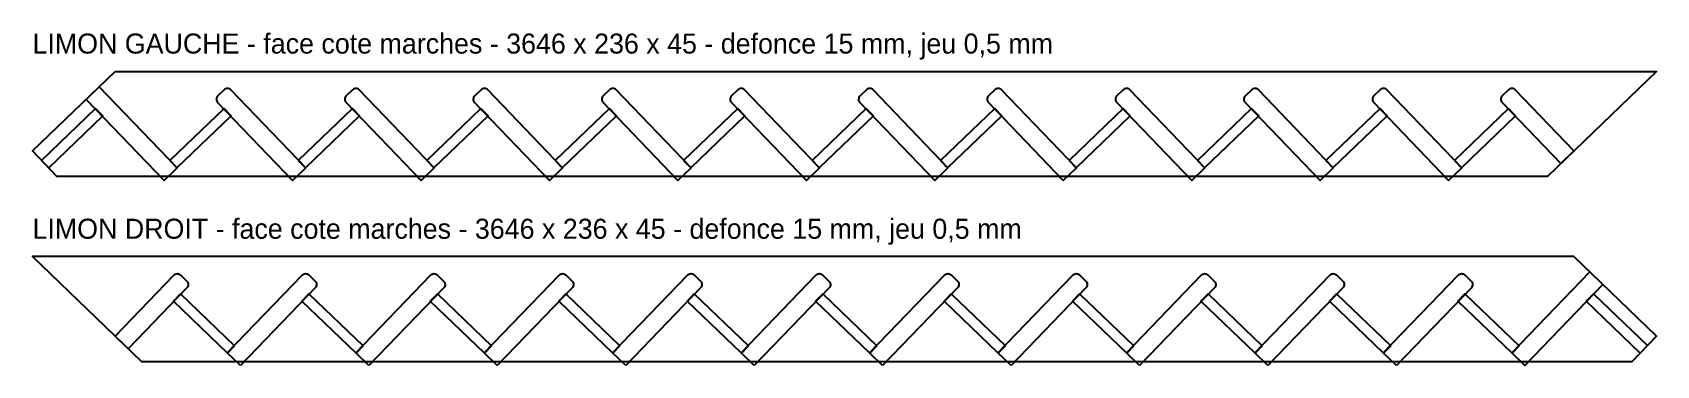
# Model space of a CAD drawing. Header units: millimetres. Extents: x 0 to 3646, y -9 to 739.
import ezdxf

# ---------------------------------------------------------------- set-up
doc = ezdxf.new("R2010")
doc.units = ezdxf.units.MM
for name, color, linetype in [('DECOUPE', 7, 'CONTINUOUS'), ('DEFONCE', 1, 'CONTINUOUS'), ('TEXTE', 3, 'CONTINUOUS')]:
    doc.layers.add(name, color=color, linetype=linetype)

msp = doc.modelspace()

# ---------------------------------------------------------------- linework, layer by layer
at = {"layer": 'DECOUPE'}
for points in [[(185.621, 651.676), (473.954, 651.676), (762.288, 651.676), (1050.621, 651.676), (1338.954, 651.676), (1627.288, 651.676), (1915.621, 651.676), (2203.954, 651.676), (2492.287, 651.676), (2780.621, 651.676), (3068.954, 651.676), (3357.287, 651.676), (3645.621, 651.676), (3400.712, 415.838), (3112.378, 415.838), (2824.045, 415.838), (2535.712, 415.838), (2247.379, 415.838), (1959.045, 415.838), (1670.712, 415.838), (1382.379, 415.838), (1094.045, 415.838), (805.712, 415.838), (517.379, 415.838), (229.045, 415.838), (54.978, 415.838), (0, 472.93)], [(3460, 235.838), (3171.666, 235.838), (2883.333, 235.838), (2595, 235.838), (2306.666, 235.838), (2018.333, 235.838), (1730, 235.838), (1441.667, 235.838), (1153.333, 235.838), (865, 235.838), (576.667, 235.838), (288.333, 235.838), (0, 235.838), (244.909, 0), (533.242, 0), (821.575, 0), (1109.909, 0), (1398.242, 0), (1686.575, 0), (1974.909, 0), (2263.242, 0), (2551.575, 0), (2839.909, 0), (3128.242, 0), (3416.575, 0), (3590.643, 0), (3645.621, 57.092)]]:
    msp.add_lwpolyline(points, close=True, dxfattribs=at)
at = {"layer": 'DEFONCE'}
for points in [[(120.432, 588.902), (295.577, 407.021), (325.11, 435.46), (149.965, 617.341)], [(20.462, 451.681), (36.416, 435.113), (157.569, 551.779), (141.615, 568.346)], [(308.436, 451.334), (324.389, 434.767), (445.902, 551.779), (429.948, 568.346)], [(596.769, 451.334), (612.723, 434.767), (734.235, 551.779), (718.281, 568.346)], [(885.102, 451.334), (901.056, 434.767), (1022.568, 551.779), (1006.615, 568.346)], [(1173.435, 451.334), (1189.389, 434.767), (1310.902, 551.779), (1294.948, 568.346)], [(1461.769, 451.334), (1477.723, 434.767), (1599.235, 551.779), (1583.281, 568.346)], [(1750.102, 451.334), (1766.056, 434.767), (1887.568, 551.779), (1871.615, 568.346)], [(2038.435, 451.334), (2054.389, 434.767), (2175.902, 551.779), (2159.948, 568.346)], [(2326.769, 451.334), (2342.722, 434.767), (2464.235, 551.779), (2448.281, 568.346)], [(2615.102, 451.334), (2631.056, 434.767), (2752.568, 551.779), (2736.614, 568.346)], [(2903.435, 451.334), (2919.389, 434.767), (3040.902, 551.779), (3024.948, 568.346)], [(3191.769, 451.334), (3207.722, 434.767), (3329.235, 551.779), (3313.281, 568.346)], [(3525.189, 173.064), (3350.044, -8.817), (3320.511, 19.622), (3495.656, 201.503)], [(453.852, 35.496), (437.898, 18.928), (316.386, 135.94), (332.34, 152.508)], [(742.185, 35.496), (726.232, 18.928), (604.719, 135.94), (620.673, 152.508)], [(1030.519, 35.496), (1014.565, 18.928), (893.052, 135.94), (909.006, 152.508)], [(1318.852, 35.496), (1302.898, 18.928), (1181.386, 135.94), (1197.339, 152.508)], [(1607.185, 35.496), (1591.231, 18.928), (1469.719, 135.94), (1485.673, 152.508)], [(1895.519, 35.496), (1879.565, 18.928), (1758.052, 135.94), (1774.006, 152.508)], [(2183.852, 35.496), (2167.898, 18.928), (2046.386, 135.94), (2062.339, 152.508)], [(2472.185, 35.496), (2456.231, 18.928), (2334.719, 135.94), (2350.673, 152.508)], [(2760.518, 35.496), (2744.565, 18.928), (2623.052, 135.94), (2639.006, 152.508)], [(3048.852, 35.496), (3032.898, 18.928), (2911.386, 135.94), (2927.339, 152.508)], [(3337.185, 35.496), (3321.231, 18.928), (3199.719, 135.94), (3215.673, 152.508)], [(3625.158, 35.843), (3609.204, 19.275), (3488.052, 135.94), (3504.006, 152.508)]]:
    msp.add_lwpolyline(points, close=True, dxfattribs=at)
for points in [[(583.91, 407.021), (613.443, 435.46), (445.235, 610.138, 0.414214), (430.388, 610.418), (415.982, 596.545, 0.414214), (415.702, 581.699)], [(872.243, 407.021), (901.776, 435.46), (733.568, 610.138, 0.414214), (718.722, 610.418), (704.315, 596.545, 0.414214), (704.035, 581.699)], [(1160.576, 407.021), (1190.11, 435.46), (1021.901, 610.138, 0.414214), (1007.055, 610.418), (992.648, 596.545, 0.414214), (992.368, 581.699)], [(1448.91, 407.021), (1478.443, 435.46), (1310.235, 610.138, 0.414214), (1295.388, 610.418), (1280.982, 596.545, 0.414214), (1280.702, 581.699)], [(1737.243, 407.021), (1766.776, 435.46), (1598.568, 610.138, 0.414214), (1583.721, 610.418), (1569.315, 596.545, 0.414214), (1569.035, 581.699)], [(2025.576, 407.021), (2055.109, 435.46), (1886.901, 610.138, 0.414214), (1872.055, 610.418), (1857.648, 596.545, 0.414214), (1857.368, 581.699)], [(2313.91, 407.021), (2343.443, 435.46), (2175.235, 610.138, 0.414214), (2160.388, 610.418), (2145.982, 596.545, 0.414214), (2145.702, 581.699)], [(2602.243, 407.021), (2631.776, 435.46), (2463.568, 610.138, 0.414214), (2448.721, 610.418), (2434.315, 596.545, 0.414214), (2434.035, 581.699)], [(2890.576, 407.021), (2920.109, 435.46), (2751.901, 610.138, 0.414214), (2737.055, 610.418), (2722.648, 596.545, 0.414214), (2722.368, 581.699)], [(3178.91, 407.021), (3208.443, 435.46), (3040.235, 610.138, 0.414214), (3025.388, 610.418), (3010.982, 596.545, 0.414214), (3010.701, 581.699)], [(3430.827, 444.838), (3460.36, 473.277), (3328.568, 610.138, 0.414214), (3313.721, 610.418), (3299.315, 596.545, 0.414214), (3299.035, 581.699)], [(214.794, 29), (185.261, 57.439), (317.053, 194.3, -0.414214), (331.899, 194.58), (346.306, 180.707, -0.414214), (346.586, 165.86)], [(466.711, -8.817), (437.178, 19.622), (605.386, 194.3, -0.414214), (620.233, 194.58), (634.639, 180.707, -0.414214), (634.919, 165.86)], [(755.044, -8.817), (725.511, 19.622), (893.719, 194.3, -0.414214), (908.566, 194.58), (922.972, 180.707, -0.414214), (923.252, 165.86)], [(1043.378, -8.817), (1013.845, 19.622), (1182.053, 194.3, -0.414214), (1196.899, 194.58), (1211.306, 180.707, -0.414214), (1211.586, 165.86)], [(1331.711, -8.817), (1302.178, 19.622), (1470.386, 194.3, -0.414214), (1485.233, 194.58), (1499.639, 180.707, -0.414214), (1499.919, 165.86)], [(1620.044, -8.817), (1590.511, 19.622), (1758.719, 194.3, -0.414214), (1773.566, 194.58), (1787.972, 180.707, -0.414214), (1788.252, 165.86)], [(1908.378, -8.817), (1878.844, 19.622), (2047.053, 194.3, -0.414214), (2061.899, 194.58), (2076.306, 180.707, -0.414214), (2076.586, 165.86)], [(2196.711, -8.817), (2167.178, 19.622), (2335.386, 194.3, -0.414214), (2350.232, 194.58), (2364.639, 180.707, -0.414214), (2364.919, 165.86)], [(2485.044, -8.817), (2455.511, 19.622), (2623.719, 194.3, -0.414214), (2638.566, 194.58), (2652.972, 180.707, -0.414214), (2653.252, 165.86)], [(2773.378, -8.817), (2743.844, 19.622), (2912.052, 194.3, -0.414214), (2926.899, 194.58), (2941.305, 180.707, -0.414214), (2941.586, 165.86)], [(3061.711, -8.817), (3032.178, 19.622), (3200.386, 194.3, -0.414214), (3215.232, 194.58), (3229.639, 180.707, -0.414214), (3229.919, 165.86)]]:
    msp.add_lwpolyline(points, format="xyb", close=True, dxfattribs=at)

# ---------------------------------------------------------------- texts
at = {"layer": 'TEXTE'}
for s, p in [('LIMON GAUCHE - face cote marches - 3646 x 236 x 45 - defonce 15 mm, jeu 0,5 mm', (0, 691.676)), ('LIMON DROIT - face cote marches - 3646 x 236 x 45 - defonce 15 mm, jeu 0,5 mm', (0, 275.838))]:
    msp.add_text(s, height=45, dxfattribs=at).set_placement(p)

doc.saveas('drawing.dxf')
